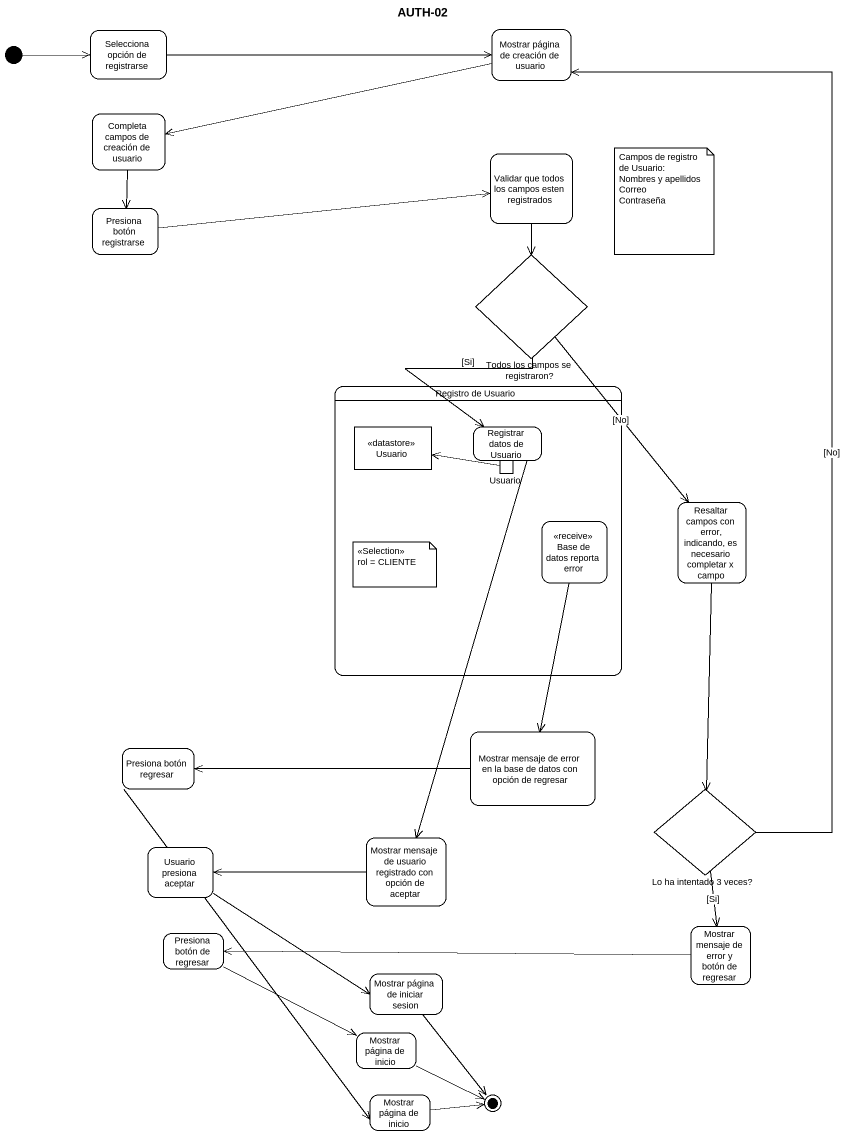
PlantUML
@startuml
title AUTH-02
hide empty description
state "Selecciona opción de registrarse" as Selecciona_opción_de
state "Mostrar página de creación de usuario" as Mostrar_página_de_creación
state "Completa campos de creación de usuario" as Completa_campos_de_creación
state "Validar que todos los campos esten registrados" as Validar_que_todos_los
state "Presiona botón registrarse" as Presiona_botón_registrarse
state "Todos los campos se registraron?" as Todos_los_campos_se <<choice>>
state "Registro de Usuario" as Registro_de_Usuario {
  state Usuario <<datastore>>
  state "Registrar datos de Usuario" as Registrar_datos_de_Usuario {
    state "Usuario" as Usuario_2 <<outputPin>>
  }
  state "Base de datos reporta error" as Base_de_datos_reporta_error <<receive>>
}
state "Resaltar campos con error, indicando, es necesario completar x campo" as Resaltar_campos_con_error
state "Presiona botón regresar" as Presiona_botón_regresar
state "Mostrar mensaje de error en la base de datos con opción de regresar" as Mostrar_mensaje_de_error_en
state "Lo ha intentado 3 veces?" as Lo_ha_intentado_3_veces <<choice>>
state "Usuario presiona aceptar" as Usuario_presiona_aceptar
state "Mostrar mensaje de usuario registrado con opción de aceptar" as Mostrar_mensaje_de_usuario
state "Presiona botón de regresar" as Presiona_botón_de_regresar
state "Mostrar mensaje de error y botón de regresar" as Mostrar_mensaje_de_error_y
state "Mostrar página de iniciar sesion" as Mostrar_página_de_iniciar
state "Mostrar página de inicio" as Mostrar_página_de_inicio
state "Mostrar página de inicio" as Mostrar_página_de_inicio_2
[*] -right-> Selecciona_opción_de
Selecciona_opción_de -right-> Mostrar_página_de_creación
Mostrar_página_de_creación -left-> Completa_campos_de_creación
Completa_campos_de_creación --> Presiona_botón_registrarse
Validar_que_todos_los --> Todos_los_campos_se
Presiona_botón_registrarse -right-> Validar_que_todos_los
Todos_los_campos_se --> Registrar_datos_de_Usuario : [Si]
Todos_los_campos_se --> Resaltar_campos_con_error : [No]
Registrar_datos_de_Usuario --> Mostrar_mensaje_de_usuario
Usuario_2 -left-> Usuario
Base_de_datos_reporta_error --> Mostrar_mensaje_de_error_en
Resaltar_campos_con_error --> Lo_ha_intentado_3_veces
Presiona_botón_regresar --> Mostrar_página_de_inicio_2
Mostrar_mensaje_de_error_en -left-> Presiona_botón_regresar
Lo_ha_intentado_3_veces -up-> Mostrar_página_de_creación : [No]
Lo_ha_intentado_3_veces --> Mostrar_mensaje_de_error_y : [Si]
Usuario_presiona_aceptar -right-> Mostrar_página_de_iniciar
Mostrar_mensaje_de_usuario -left-> Usuario_presiona_aceptar
Presiona_botón_de_regresar -right-> Mostrar_página_de_inicio
Mostrar_mensaje_de_error_y -left-> Presiona_botón_de_regresar
Mostrar_página_de_iniciar --> [*]
Mostrar_página_de_inicio -right-> [*]
Mostrar_página_de_inicio_2 -right-> [*]
note as N1
  Campos de registro de Usuario:
  Nombres y apellidos
  Correo
  Contraseña
end note
note as N2
  <<Selection>>
  rol = CLIENTE
end note
@enduml
